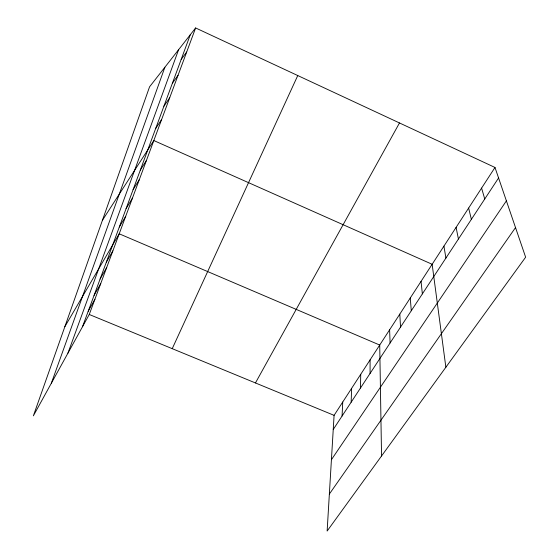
<?xml version="1.0" encoding="UTF-8"?>
<svg xmlns="http://www.w3.org/2000/svg" width="559" height="559" viewBox="0 0 559 559"><rect width="100%" height="100%" fill="white"/><g stroke="black" fill="none" stroke-linecap="round" stroke-linejoin="round"><path stroke-width="0.84" d="M370.079 373.426L370.093 359.87M360.485 388.016L360.73 374.299M351.157 402.207L351.611 388.351M342.08 416.015L342.737 402.026M494.988 167.462L334.086 415.351L327.134 531.05L525.635 257.196L494.988 167.462L195.615 27.95L149.56 86.834L33.365 415.833L89.258 314.479L195.615 27.95M51.323 383.264L164.891 67.234M67.939 353.141L178.607 49.688M82.487 326.756L190.284 34.763M172.235 348.669L297.758 75.549M255.449 382.95L399.489 122.959M88.189 311.3L94.918 299.226M94.059 295.411L100.739 283.546M100.096 279.06L106.72 267.426M106.308 262.227L112.876 250.851M64.865 326.631L119.207 233.795L379.722 345.043L381.545 455.983M119.298 227.052L125.719 216.242M126.089 208.654L132.434 198.159M133.091 189.69L139.345 179.537M140.309 170.125L146.472 160.342M102.444 220.246L153.816 140.547L432.142 264.281L445.865 367.249M333.241 429.459L498.572 177.965M155.695 128.451L161.635 119.493M331.424 459.694L506.391 200.863M163.899 106.224L169.705 97.748M329.356 494.065L515.524 227.576M172.389 83.228L178.048 75.269M181.179 59.422L186.678 52.015M89.258 314.479L334.086 415.351M481.599 188.097L484.744 199.004M468.638 208.06L471.37 219.345M456.088 227.394L458.429 239.021M443.93 246.121L445.907 258.076M421.046 281.38L422.359 293.894M410.264 297.989L411.284 310.741M399.797 314.116L400.53 327.099M389.616 329.796L390.091 342.981"/></g></svg>
